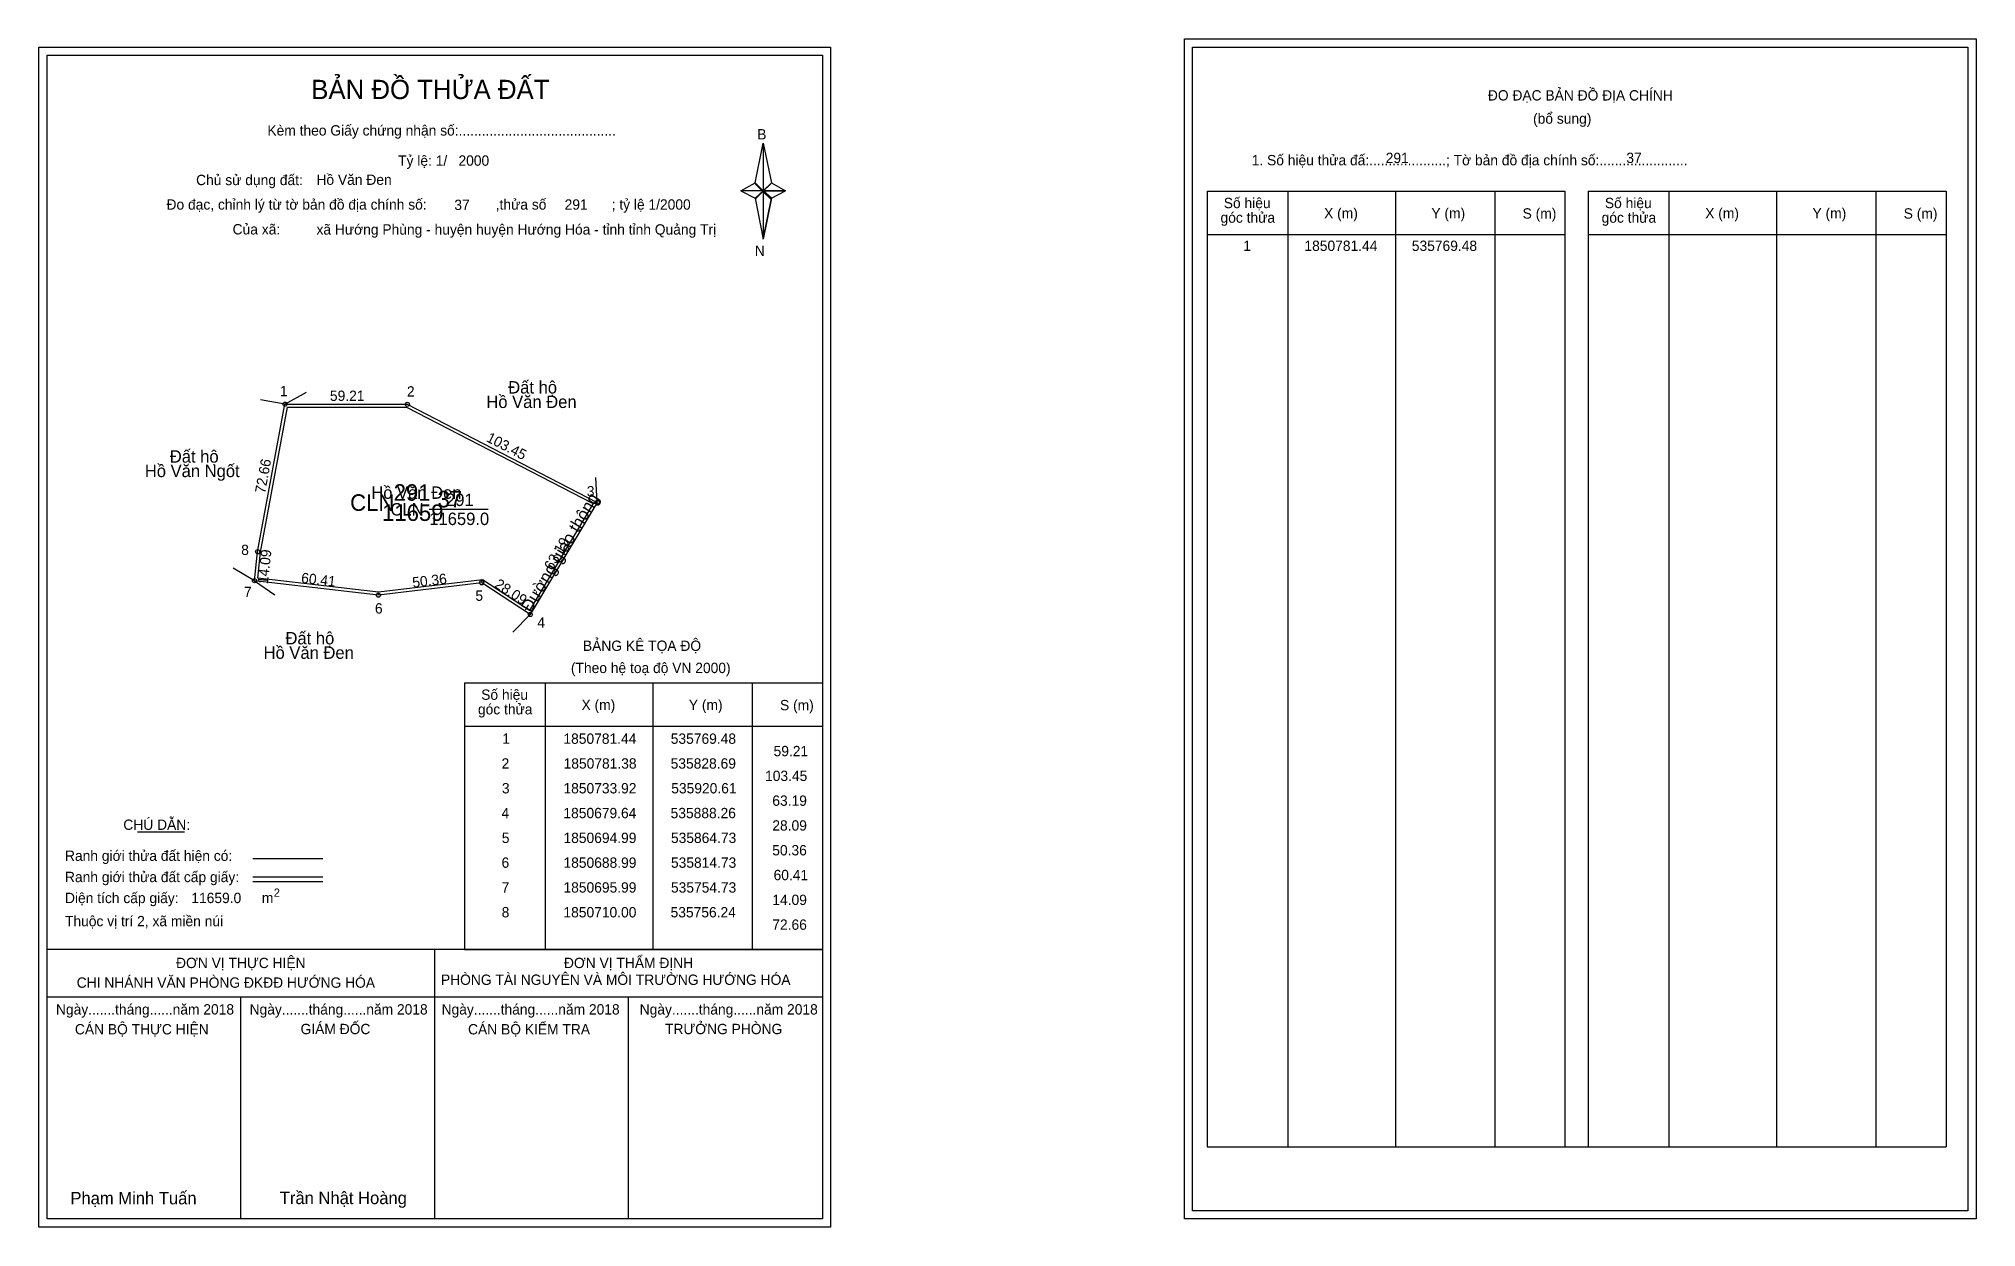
# Model space of a CAD drawing. Extents: x 535650 to 536588, y 1850383 to 1850958.
import ezdxf

# ---------------------------------------------------------------- set-up
doc = ezdxf.new("R2010")
doc.units = 0
for name, color, linetype in [('Level 1', 7, 'Continuous'), ('Level 10', 7, 'Continuous'), ('Level 11', 7, 'Continuous'), ('Level 13', 7, 'Continuous'), ('Level 2', 7, 'Continuous'), ('Level 27', 7, 'Continuous'), ('Level 3', 7, 'Continuous'), ('Level 36', 7, 'Continuous'), ('Level 4', 7, 'Continuous'), ('Level 49', 7, 'Continuous'), ('Level 5', 7, 'Continuous'), ('Level 53', 7, 'Continuous'), ('Level 55', 7, 'Continuous'), ('Level 6', 7, 'Continuous'), ('Level 63', 7, 'Continuous'), ('Level 7', 7, 'Continuous'), ('Level 8', 7, 'Continuous'), ('Level 9', 7, 'Continuous')]:
    doc.layers.add(name, color=color, linetype=linetype)

msp = doc.modelspace()

# ---------------------------------------------------------------- linework, layer by layer
at = {"layer": 'Level 1'}
for p, q in [((536208.91, 1850954.27), (536208.91, 1850954.27)), ((535654.26, 1850950.27), (535654.26, 1850950.27)), ((535997.11, 1850888.5), (536001.04, 1850907.78)), ((536001.04, 1850907.78), (536001.04, 1850884.73)), ((536001.04, 1850907.78), (536004.98, 1850888.5)), ((535990.22, 1850884.73), (535997.11, 1850888.5)), ((535997.11, 1850888.5), (536001.04, 1850884.73)), ((536000.75, 1850884.3), (535997.11, 1850888.06)), ((536004.68, 1850888.06), (536000.75, 1850884.3)), ((536000.75, 1850884.3), (536004.68, 1850888.06)), ((536004.98, 1850888.5), (536001.04, 1850884.73)), ((536001.04, 1850884.73), (535997.11, 1850881.05)), ((536000.75, 1850884.3), (535997.11, 1850880.61)), ((535997.11, 1850880.61), (536000.75, 1850884.3)), ((535997.11, 1850881.05), (536001.04, 1850861.33)), ((536004.68, 1850880.61), (536000.75, 1850884.3)), ((536001.04, 1850884.73), (536001.04, 1850861.33)), ((536001.04, 1850884.73), (536011.86, 1850884.73)), ((536001.04, 1850884.73), (536004.98, 1850881.05)), ((536004.98, 1850881.05), (536001.04, 1850861.33)), ((536004.98, 1850881.05), (536011.86, 1850884.73)), ((536215.97, 1850884.56), (536389.18, 1850884.56)), ((536255.15, 1850422.03), (536255.15, 1850884.56)), ((536307.3, 1850422.03), (536307.3, 1850884.56)), ((536355.24, 1850884.56), (536355.24, 1850422.03)), ((536389.18, 1850884.56), (536389.18, 1850422.03)), ((536400.49, 1850884.56), (536573.69, 1850884.56)), ((536439.67, 1850422.03), (536439.67, 1850884.56)), ((536491.81, 1850422.03), (536491.81, 1850884.56)), ((536539.76, 1850884.56), (536539.76, 1850422.03)), ((536573.69, 1850884.56), (536573.69, 1850422.03)), ((536215.97, 1850863.5), (536389.18, 1850863.5)), ((536400.49, 1850863.5), (536573.69, 1850863.5)), ((535856.45, 1850646.61), (536029.65, 1850646.61)), ((535895.63, 1850517.56), (535895.63, 1850646.61)), ((535947.77, 1850517.56), (535947.77, 1850646.61)), ((535995.72, 1850646.61), (535995.72, 1850517.56)), ((535856.45, 1850625.56), (536029.65, 1850625.56)), ((535698.1, 1850574.4), (535720.9, 1850574.4)), ((535753.83, 1850561.59), (535787.85, 1850561.59)), ((535753.83, 1850552.69), (535787.85, 1850552.69)), ((535753.83, 1850550.5), (535787.85, 1850550.5)), ((535867.92, 1850517.56), (535654.26, 1850517.56)), ((536029.65, 1850517.56), (535819.97, 1850517.56)), ((535841.96, 1850387.12), (535841.96, 1850517.56)), ((535856.45, 1850517.56), (536029.65, 1850517.56)), ((536029.66, 1850494.46), (535654.26, 1850494.46)), ((535748.11, 1850387.12), (535748.11, 1850494.46)), ((535935.81, 1850387.12), (535935.81, 1850494.46)), ((536215.97, 1850422.03), (536573.69, 1850422.03)), ((536584.31, 1850391.12), (536584.31, 1850391.12)), ((536029.65, 1850387.12), (536029.65, 1850387.12))]:
    msp.add_line(p, q, dxfattribs=at)
for points in [[(535997.11, 1850888.5), (536001.04, 1850907.78), (536001.04, 1850884.73)], [(536001.04, 1850884.73), (536004.98, 1850888.5), (536011.86, 1850884.73)], [(535990.22, 1850884.73), (535997.11, 1850881.05), (536001.04, 1850884.73)], [(536001.04, 1850884.73), (536001.04, 1850861.33), (536004.98, 1850881.05)]]:
    msp.add_lwpolyline(points, close=True, dxfattribs=at)
at = {"layer": 'Level 10'}
for points in [[(535828.69, 1850781.38), (535920.61, 1850733.92), (535888.26, 1850679.64), (535864.73, 1850694.99), (535814.73, 1850688.99), (535754.73, 1850695.99), (535756.24, 1850710), (535769.48, 1850781.44)], [(535828.35, 1850779.98), (535918.65, 1850733.36), (535887.8, 1850681.61), (535865.07, 1850696.44), (535814.73, 1850690.4), (535756.27, 1850697.22), (535757.63, 1850709.8), (535770.64, 1850780.04)]]:
    msp.add_lwpolyline(points, close=True, dxfattribs=at)
at = {"layer": 'Level 11'}
for centre in [(535769.48, 1850781.44), (535828.69, 1850781.38), (535828.69, 1850781.38), (535920.61, 1850733.92), (535756.24, 1850710), (535754.73, 1850695.99), (535814.73, 1850688.99), (535864.73, 1850694.99), (535888.26, 1850679.64)]:
    msp.add_circle(centre, 1, dxfattribs=at)
at = {"layer": 'Level 27'}
for p, q in [((535769.48, 1850781.44), (535779.97, 1850787.26)), ((535769.48, 1850781.44), (535757.65, 1850783.46)), ((535920.61, 1850733.92), (535919.93, 1850745.9)), ((535754.73, 1850695.99), (535744.35, 1850702.02)), ((535754.73, 1850695.99), (535764.63, 1850689.21)), ((535888.26, 1850679.64), (535879.83, 1850671.1))]:
    msp.add_line(p, q, dxfattribs=at)
at = {"layer": 'Level 3'}
for p, q in [((536215.97, 1850884.56), (536215.97, 1850422.03)), ((536400.49, 1850884.56), (536400.49, 1850422.03)), ((535856.45, 1850646.61), (535856.45, 1850517.56))]:
    msp.add_line(p, q, dxfattribs=at)
at = {"layer": 'Level 63'}
for points in [[(535650.26, 1850954.27), (536033.66, 1850954.27), (536033.66, 1850383.12), (535650.26, 1850383.12)], [(536204.91, 1850958.27), (536588.31, 1850958.27), (536588.31, 1850387.12), (536204.91, 1850387.12)], [(536208.91, 1850954.27), (536584.31, 1850954.27), (536584.31, 1850391.12), (536208.91, 1850391.12)], [(535654.26, 1850950.27), (536029.66, 1850950.27), (536029.66, 1850387.12), (535654.26, 1850387.12)]]:
    msp.add_lwpolyline(points, close=True, dxfattribs=at)
at = {"layer": 'Level 9'}
msp.add_line((535839.32, 1850730.54), (535867.84, 1850730.54), dxfattribs=at)

# ---------------------------------------------------------------- texts
at = {"layer": 'Level 1'}
for s, height, p in [('BẢN ĐỒ THỬA ĐẤT', 9.3313, (535782.19, 1850929.08)), ('ĐO ĐẠC BẢN ĐỒ ĐỊA CHÍNH', 5, (536351.86, 1850928.39)), ('Kèm theo Giấy chứng nhận số:.........................................', 5, (535760.96, 1850911.42)), ('(bổ sung)', 5, (536373.74, 1850917.15)), ('B', 5, (535998.13, 1850909.54)), ('1. Số hiệu thửa đấ:....................; Tờ bản đồ địa chính số:.......................', 5, (536237.52, 1850897.03)), ('Chủ sử dụng đất:', 5, (535726.44, 1850887.43)), ('Đo đạc, chỉnh lý từ tờ bản đồ địa chính số:                  ,thửa số                 ; tỷ lệ 1/2000', 5, (535712.12, 1850875.57)), ('Số hiệu', 5, (536224, 1850876.29)), ('Số hiệu', 5, (536408.52, 1850876.29)), ('Của xã:', 5, (535744.12, 1850863.57)), ('góc thửa', 5, (536222.42, 1850869.23)), ('X (m)', 5, (536272.57, 1850871.34)), ('Y (m)', 5, (536324.52, 1850871.34)), ('S (m)', 5, (536368.68, 1850871.24)), ('góc thửa', 5, (536406.93, 1850869.23)), ('X (m)', 5, (536457.08, 1850871.34)), ('Y (m)', 5, (536509.04, 1850871.34)), ('S (m)', 5, (536553.19, 1850871.24)), ('N', 5, (535996.93, 1850853.2)), ('BẢNG KÊ TỌA ĐỘ', 5, (535913.72, 1850662.02)), ('(Theo hệ toạ độ VN 2000)', 5, (535907.91, 1850651.3)), ('Số hiệu', 5, (535864.48, 1850638.35)), ('góc thửa', 5, (535862.9, 1850631.29)), ('X (m)', 5, (535913.04, 1850633.4)), ('Y (m)', 5, (535965, 1850633.4)), ('S (m)', 5, (536009.15, 1850633.3)), ('CHÚ DẪN:', 5, (535691.22, 1850575.41)), ('Ranh giới thửa đất hiện có:', 5, (535662.96, 1850560.41)), ('Ranh giới thửa đất cấp giấy:', 5, (535662.96, 1850550.13)), ('Diện tích cấp giấy:', 5, (535662.96, 1850539.97)), ('m', 5, (535758.27, 1850540.01)), ('2', 4, (535764.06, 1850543.03)), ('Thuộc vị trí 2, xã miền núi', 5, (535662.96, 1850528.77)), ('ĐƠN VỊ THỰC HIỆN', 5, (535716.73, 1850508.53)), ('ĐƠN VỊ THẨM ĐỊNH', 5, (535904.53, 1850508.53)), ('CHI NHÁNH VĂN PHÒNG ĐKĐĐ HƯỚNG HÓA', 5, (535668.64, 1850499.01)), ('PHÒNG TÀI NGUYÊN VÀ MÔI TRƯỜNG HƯỚNG HÓA', 5, (535844.98, 1850500.39)), ('Ngày.......tháng......năm 2018', 5, (535658.59, 1850486.06)), ('Ngày.......tháng......năm 2018', 5, (535752.34, 1850486.06)), ('Ngày.......tháng......năm 2018', 5, (535845.29, 1850486.06)), ('Ngày.......tháng......năm 2018', 5, (535941.2, 1850486.06)), ('CÁN BỘ THỰC HIỆN', 5, (535667.76, 1850476.43)), ('GIÁM ĐỐC', 5, (535777.02, 1850476.55)), ('CÁN BỘ KIỂM TRA', 5, (535858.1, 1850476.43)), ('TRƯỞNG PHÒNG', 5, (535953.48, 1850476.55)), ('Phạm Minh Tuấn', 6, (535665.58, 1850394.2)), ('Trần Nhật Hoàng', 6, (535766.96, 1850394.3))]:
    msp.add_text(s, height=height, dxfattribs=at).set_placement(p)
at = {"layer": 'Level 11'}
msp.add_text('Tỷ lệ: 1/', height=5, dxfattribs=at).set_placement((535824.27, 1850896.79))
at = {"layer": 'Level 13'}
for s, p in [('291', (535847.47, 1850732.14)), ('CLN', (535820.53, 1850727.54)), ('11659.0', (535839.33, 1850722.94))]:
    msp.add_text(s, height=6, dxfattribs=at).set_placement(p)
at = {"layer": 'Level 2'}
msp.add_text('Hồ Văn Đen', height=6, dxfattribs=at).set_placement((535811.25, 1850735.62))
at = {"layer": 'Level 3'}
msp.add_text('CLN ', height=8, dxfattribs=at).set_placement((535801.02, 1850729.81))
at = {"layer": 'Level 36'}
for s, p in [('Đất hộ', (535877.55, 1850786.58)), ('Hồ Văn Đen', (535866.96, 1850779.58)), ('Đất hộ', (535713.71, 1850753.14)), ('Hồ Văn Ngốt', (535701.61, 1850746.14)), ('Đất hộ', (535769.7, 1850665.18)), ('Hồ Văn Đen', (535759.11, 1850658.18))]:
    msp.add_text(s, height=6, dxfattribs=at).set_placement(p)
at = {"layer": 'Level 4'}
msp.add_text('291', height=8, dxfattribs=at).set_placement((535822.09, 1850734.7))
at = {"layer": 'Level 49'}
for s, rotation, p in [('59.21', 359.94194, (535791.23, 1850783.02)), ('103.45', 332.69185, (535866.57, 1850763.62)), ('72.66', 79.50048, (535759.8, 1850737.98)), ('14.09', 83.8484, (535761.17, 1850694.18)), ('63.19', 59.20574, (535898.89, 1850700.6)), ('60.41', 353.34557, (535777.11, 1850694.99)), ('50.36', 6.84277, (535831.43, 1850692.61)), ('28.09', 326.88123, (535870.54, 1850693.11))]:
    msp.add_text(s, height=5, rotation=rotation, dxfattribs=at).set_placement(p)
at = {"layer": 'Level 5'}
msp.add_text('11659', height=8, dxfattribs=at).set_placement((535816.47, 1850724.92))
at = {"layer": 'Level 53'}
for s, p in [('1', (536233.42, 1850855.58)), ('1850781.44', (536263.05, 1850855.58)), ('535769.48', (536315.03, 1850855.58)), ('1', (535874.65, 1850617.06)), ('1850781.44', (535904.28, 1850617.06)), ('535769.48', (535956.25, 1850617.06)), ('59.21', (536006.03, 1850611.06)), ('2', (535874.35, 1850605.06)), ('1850781.38', (535904.37, 1850605.06)), ('535828.69', (535956.2, 1850605.06)), ('3', (535874.5, 1850593.06)), ('1850733.92', (535904.31, 1850593.06)), ('535920.61', (535956.49, 1850593.06)), ('103.45', (536001.91, 1850599.06)), ('63.19', (536005.43, 1850587.06)), ('4', (535874.32, 1850581.06)), ('1850679.64', (535904.28, 1850581.06)), ('535888.26', (535956.18, 1850581.06)), ('28.09', (536005.43, 1850575.06)), ('5', (535874.44, 1850569.06)), ('1850694.99', (535904.31, 1850569.06)), ('535864.73', (535956.35, 1850569.06)), ('50.36', (536005.4, 1850563.06)), ('6', (535874.33, 1850557.06)), ('1850688.99', (535904.31, 1850557.06)), ('535814.73', (535956.35, 1850557.06)), ('7', (535874.36, 1850545.06)), ('1850695.99', (535904.31, 1850545.06)), ('535754.73', (535956.35, 1850545.06)), ('60.41', (536006.03, 1850551.06)), ('14.09', (536005.43, 1850539.06)), ('8', (535874.4, 1850533.06)), ('1850710.00', (535904.29, 1850533.06)), ('535756.24', (535956.17, 1850533.06)), ('72.66', (536005.4, 1850527.06))]:
    msp.add_text(s, height=5, dxfattribs=at).set_placement(p)
at = {"layer": 'Level 55'}
for s, height, p in [('1', 0.8, (535769.26, 1850781.44)), ('0', 0.22, (535769.4, 1850781.22)), ('0', 0.22, (535769.4, 1850781.22)), ('0', 0.22, (535769.4, 1850781.22)), ('0', 0.22, (535769.4, 1850781.22)), ('2', 0.8, (535828.42, 1850781.38)), ('0', 0.22, (535828.61, 1850781.16)), ('0', 0.22, (535828.61, 1850781.16)), ('3', 0.8, (535920.36, 1850733.92)), ('0', 0.22, (535920.53, 1850733.7)), ('0', 0.22, (535920.53, 1850733.7)), ('8', 0.8, (535755.98, 1850710)), ('0', 0.22, (535756.16, 1850709.78)), ('0', 0.22, (535756.16, 1850709.78)), ('7', 0.8, (535754.46, 1850695.99)), ('0', 0.22, (535754.65, 1850695.77)), ('0', 0.22, (535754.65, 1850695.77)), ('0', 0.22, (535754.65, 1850695.77)), ('6', 0.8, (535814.46, 1850688.99)), ('5', 0.8, (535864.47, 1850694.99)), ('0', 0.22, (535864.65, 1850694.77)), ('0', 0.22, (535814.65, 1850688.77)), ('4', 0.8, (535887.98, 1850679.64)), ('0', 0.22, (535888.18, 1850679.42))]:
    msp.add_text(s, height=height, dxfattribs=at).set_placement(p)
at = {"layer": 'Level 6'}
for s, p in [('2000', (535853.47, 1850896.83)), ('291', (536302.42, 1850898.11)), ('37', (536418.91, 1850898.15)), ('Hồ Văn Đen', (535784.71, 1850887.57)), ('37', (535851.47, 1850875.39)), ('291', (535904.87, 1850875.55)), ('xã Hướng Phùng - huyện huyện Hướng Hóa - tỉnh tỉnh Quảng Trị', (535784.73, 1850863.49)), ('11659.0', (535724.14, 1850539.98))]:
    msp.add_text(s, height=5, dxfattribs=at).set_placement(p)
at = {"layer": 'Level 7'}
msp.add_text('37', height=8, dxfattribs=at).set_placement((535843.36, 1850731.48))
at = {"layer": 'Level 8'}
msp.add_text('Đường giao thông', height=6, rotation=59.20574, dxfattribs=at).set_placement((535888.51, 1850680.21))
at = {"layer": 'Level 9'}
for s, p in [('1', (535767.01, 1850785.25)), ('2', (535828.51, 1850785.1)), ('3', (535915.59, 1850736.79)), ('8', (535748.27, 1850708.43)), ('7', (535749.63, 1850688.08)), ('5', (535861.67, 1850686.26)), ('6', (535813.04, 1850680.09)), ('4', (535891.6, 1850673.22))]:
    msp.add_text(s, height=5, dxfattribs=at).set_placement(p)

doc.saveas('drawing.dxf')
